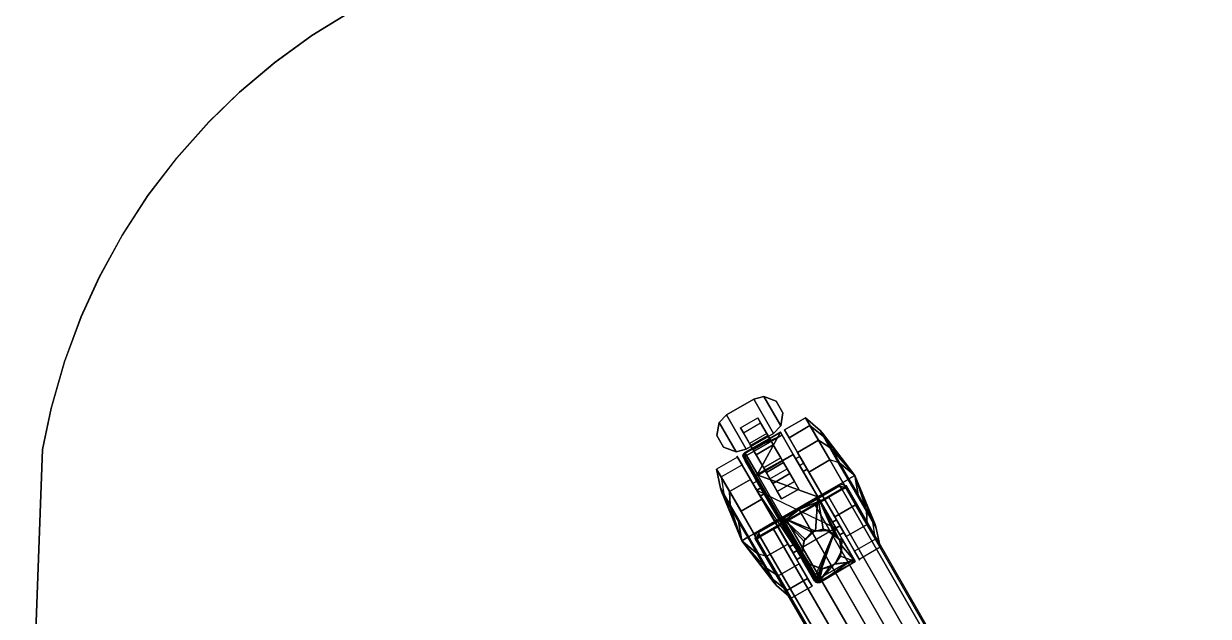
# Model space of a CAD drawing. Header units: inches. Extents: x 2605 to 2965, y 1528 to 1642.
# Drawn here: x 2665.9 to 2684.68, y 1595.8 to 1605.19 of the extents above; entities that cross this region are included whole.
import ezdxf

# ---------------------------------------------------------------- set-up
doc = ezdxf.new("R2010")
doc.units = ezdxf.units.IN
doc.layers.add('table leg', color=7, linetype='Continuous')
doc.layers.add('table top', color=7, linetype='Continuous')

msp = doc.modelspace()

# ---------------------------------------------------------------- linework, layer by layer
at = {"layer": 'table leg'}
for points in [[(2677.351, 1598.447, -7.192), (2677.038, 1598.988, -7.192), (2677.471, 1599.238, -7.192), (2677.784, 1598.697, -7.192)], [(2677.351, 1598.447, -7.032), (2677.784, 1598.697, -7.032), (2677.471, 1599.238, -7.032), (2677.038, 1598.988, -7.032)], [(2677.471, 1599.238, -7.032), (2677.471, 1599.238, -7.192), (2677.038, 1598.988, -7.192), (2677.038, 1598.988, -7.032)], [(2677.471, 1599.238, -7.192), (2677.631, 1599.28, -7.192), (2677.9, 1598.814, -7.192), (2677.784, 1598.697, -7.192)], [(2677.471, 1599.238, -7.032), (2677.784, 1598.697, -7.032), (2677.9, 1598.814, -7.032), (2677.631, 1599.28, -7.032)], [(2677.631, 1599.28, -7.192), (2677.471, 1599.238, -7.192), (2677.471, 1599.238, -7.032), (2677.631, 1599.28, -7.032)], [(2677.9, 1598.814, -7.192), (2677.631, 1599.28, -7.192), (2677.829, 1599.206, -7.192), (2677.935, 1599.023, -7.192)], [(2677.9, 1598.814, -7.032), (2677.935, 1599.023, -7.032), (2677.829, 1599.206, -7.032), (2677.631, 1599.28, -7.032)], [(2677.829, 1599.206, -7.032), (2677.829, 1599.206, -7.192), (2677.631, 1599.28, -7.192), (2677.631, 1599.28, -7.032)], [(2677.935, 1599.023, -7.192), (2677.829, 1599.206, -7.192), (2677.829, 1599.206, -7.032), (2677.935, 1599.023, -7.032)], [(2676.922, 1598.871, -7.192), (2677.038, 1598.988, -7.192), (2677.351, 1598.447, -7.192), (2677.191, 1598.405, -7.192)], [(2676.922, 1598.871, -7.032), (2677.191, 1598.405, -7.032), (2677.351, 1598.447, -7.032), (2677.038, 1598.988, -7.032)], [(2677.038, 1598.988, -7.032), (2677.038, 1598.988, -7.192), (2676.922, 1598.871, -7.192), (2676.922, 1598.871, -7.032)], [(2677.9, 1598.814, -7.032), (2677.9, 1598.814, -7.192), (2677.935, 1599.023, -7.192), (2677.935, 1599.023, -7.032)], [(2678.291, 1598.943, -6.664), (2678.363, 1598.819, -7.472), (2678.031, 1598.628, -7.472), (2677.96, 1598.752, -6.664)], [(2678.496, 1598.587, -5.953), (2678.291, 1598.943, -6.664), (2677.96, 1598.752, -6.664), (2678.165, 1598.396, -5.953)], [(2678.496, 1598.587, -5.953), (2678.677, 1598.472, -6.18), (2678.522, 1598.74, -6.715), (2678.291, 1598.943, -6.664)], [(2678.291, 1598.943, -6.664), (2678.522, 1598.74, -6.715), (2678.576, 1598.646, -7.324), (2678.363, 1598.819, -7.472)], [(2676.993, 1598.479, -7.192), (2676.887, 1598.662, -7.192), (2676.922, 1598.871, -7.192), (2677.191, 1598.405, -7.192)], [(2676.993, 1598.479, -7.032), (2677.191, 1598.405, -7.032), (2676.922, 1598.871, -7.032), (2676.887, 1598.662, -7.032)], [(2676.922, 1598.871, -7.192), (2676.887, 1598.662, -7.192), (2676.887, 1598.662, -7.032), (2676.922, 1598.871, -7.032)], [(2677.58, 1598.864, -7.596), (2677.738, 1598.592, -7.865), (2677.465, 1598.434, -7.865), (2677.308, 1598.707, -7.596)], [(2677.784, 1598.697, -7.192), (2677.9, 1598.814, -7.192), (2677.9, 1598.814, -7.032), (2677.784, 1598.697, -7.032)], [(2678.363, 1598.819, -7.472), (2678.677, 1598.275, -8), (2678.346, 1598.084, -8), (2678.031, 1598.628, -7.472)], [(2678.363, 1598.819, -7.472), (2678.576, 1598.646, -7.324), (2678.812, 1598.236, -7.722), (2678.677, 1598.275, -8)], [(2676.887, 1598.662, -7.032), (2676.887, 1598.662, -7.192), (2676.993, 1598.479, -7.192), (2676.993, 1598.479, -7.032)], [(2677.337, 1598.381, -6.676), (2677.337, 1598.381, -6.676), (2677.895, 1598.715, -6.67), (2677.329, 1598.395, -6.706)], [(2677.92, 1598.67, -7.272), (2677.92, 1598.67, -7.272), (2677.329, 1598.395, -6.706), (2677.895, 1598.715, -6.67)], [(2677.329, 1598.395, -6.706), (2677.329, 1598.395, -6.706), (2677.92, 1598.67, -7.272), (2677.358, 1598.345, -7.272)], [(2677.529, 1598.048, -5.967), (2677.529, 1598.048, -5.967), (2677.895, 1598.715, -6.67), (2677.337, 1598.381, -6.676)], [(2677.351, 1598.447, -7.032), (2677.351, 1598.447, -7.192), (2677.784, 1598.697, -7.192), (2677.784, 1598.697, -7.032)], [(2677.696, 1598.664, -7.428), (2677.679, 1598.694, -7.192), (2677.406, 1598.537, -7.192), (2677.423, 1598.507, -7.428)], [(2677.782, 1598.516, -7.594), (2677.696, 1598.664, -7.428), (2677.423, 1598.507, -7.428), (2677.509, 1598.358, -7.594)], [(2677.738, 1598.592, -7.865), (2677.944, 1598.234, -7.89), (2677.672, 1598.077, -7.89), (2677.465, 1598.434, -7.865)], [(2677.895, 1598.715, -6.67), (2677.895, 1598.715, -6.67), (2677.529, 1598.048, -5.967), (2678.099, 1598.361, -5.955)], [(2678.882, 1597.919, -5.672), (2678.496, 1598.587, -5.953), (2678.165, 1598.396, -5.953), (2678.551, 1597.728, -5.672)], [(2678.882, 1597.919, -5.672), (2678.967, 1597.968, -5.968), (2678.677, 1598.472, -6.18), (2678.496, 1598.587, -5.953)], [(2678.612, 1598.613, -7.297), (2678.576, 1598.646, -7.324), (2678.522, 1598.74, -6.715), (2678.561, 1598.701, -6.725)], [(2678.561, 1598.701, -6.725), (2678.522, 1598.74, -6.715), (2678.677, 1598.472, -6.18), (2678.707, 1598.449, -6.221)], [(2679.075, 1598.031, -6.872), (2679.075, 1598.031, -6.872), (2678.561, 1598.701, -6.725), (2678.707, 1598.449, -6.221)], [(2679.075, 1598.031, -6.872), (2679.075, 1598.031, -6.872), (2678.612, 1598.613, -7.297), (2678.561, 1598.701, -6.725)], [(2678.834, 1598.227, -7.671), (2678.812, 1598.236, -7.722), (2678.576, 1598.646, -7.324), (2678.612, 1598.613, -7.297)], [(2678.834, 1598.227, -7.671), (2678.834, 1598.227, -7.671), (2678.612, 1598.613, -7.297), (2679.075, 1598.031, -6.872)], [(2676.993, 1598.479, -7.192), (2677.191, 1598.405, -7.192), (2677.191, 1598.405, -7.032), (2676.993, 1598.479, -7.032)], [(2677.191, 1598.405, -7.032), (2677.191, 1598.405, -7.192), (2677.351, 1598.447, -7.192), (2677.351, 1598.447, -7.032)], [(2677.494, 1598.004, -5.991), (2677.507, 1598.029, -5.972), (2677.308, 1598.374, -6.707), (2677.299, 1598.342, -6.71)], [(2677.334, 1598.319, -7.272), (2677.334, 1598.319, -7.272), (2677.299, 1598.342, -6.71), (2677.308, 1598.374, -6.707)], [(2677.308, 1598.374, -6.707), (2677.308, 1598.374, -6.707), (2677.329, 1598.395, -6.706), (2677.338, 1598.323, -7.272)], [(2677.329, 1598.395, -6.706), (2677.329, 1598.395, -6.706), (2677.308, 1598.374, -6.707), (2677.337, 1598.381, -6.676)], [(2677.337, 1598.381, -6.676), (2677.308, 1598.374, -6.707), (2677.507, 1598.029, -5.972), (2677.529, 1598.048, -5.967)], [(2677.308, 1598.374, -6.707), (2677.308, 1598.374, -6.707), (2677.338, 1598.323, -7.272), (2677.334, 1598.319, -7.272)], [(2677.358, 1598.345, -7.272), (2677.358, 1598.345, -7.272), (2677.338, 1598.323, -7.272), (2677.329, 1598.395, -6.706)], [(2677.9, 1598.31, -7.619), (2677.782, 1598.516, -7.594), (2677.509, 1598.358, -7.594), (2677.628, 1598.153, -7.619)], [(2678.707, 1598.449, -6.221), (2678.677, 1598.472, -6.18), (2678.967, 1597.968, -5.968), (2678.98, 1597.976, -6.022)], [(2678.707, 1598.449, -6.221), (2678.707, 1598.449, -6.221), (2678.98, 1597.976, -6.022), (2679.075, 1598.031, -6.872)], [(2676.884, 1598.13, -6.664), (2677.089, 1597.775, -5.953), (2677.421, 1597.966, -5.953), (2677.215, 1598.322, -6.664)], [(2677.27, 1597.462, -8), (2676.955, 1598.007, -7.472), (2677.287, 1598.198, -7.472), (2677.601, 1597.654, -8)], [(2677.299, 1598.342, -6.71), (2677.299, 1598.342, -6.71), (2677.334, 1598.319, -7.272), (2677.331, 1598.29, -7.272)], [(2677.307, 1598.313, -6.714), (2677.497, 1597.984, -6.012), (2677.494, 1598.004, -5.991), (2677.299, 1598.342, -6.71)], [(2677.307, 1598.313, -6.714), (2677.307, 1598.313, -6.714), (2677.299, 1598.342, -6.71), (2677.33, 1598.279, -7.272)], [(2677.299, 1598.342, -6.71), (2677.299, 1598.342, -6.71), (2677.331, 1598.29, -7.272), (2677.33, 1598.279, -7.272)], [(2677.33, 1598.279, -7.272), (2677.33, 1598.279, -7.272), (2677.338, 1598.26, -7.272), (2677.307, 1598.313, -6.714)], [(2677.538, 1598.034, -5.961), (2677.538, 1598.034, -5.961), (2678.099, 1598.361, -5.955), (2677.529, 1598.048, -5.967)], [(2678.099, 1598.361, -5.955), (2678.099, 1598.361, -5.955), (2677.538, 1598.034, -5.961), (2678.486, 1597.691, -5.672)], [(2678.002, 1598.134, -7.495), (2677.9, 1598.31, -7.619), (2677.628, 1598.153, -7.619), (2677.729, 1597.977, -7.495)], [(2677.944, 1598.234, -7.89), (2678.117, 1597.935, -7.662), (2677.844, 1597.778, -7.662), (2677.672, 1598.077, -7.89)], [(2678.139, 1598.293, -6.79), (2678.254, 1598.093, -6.349), (2678.319, 1598.131, -6.349), (2678.204, 1598.33, -6.79)], [(2678.677, 1598.275, -8), (2679.087, 1597.564, -8), (2678.756, 1597.373, -8), (2678.346, 1598.084, -8)], [(2678.98, 1597.976, -7.722), (2678.967, 1597.968, -7.777), (2678.812, 1598.236, -7.722), (2678.834, 1598.227, -7.671)], [(2679.075, 1598.031, -6.872), (2679.075, 1598.031, -6.872), (2678.98, 1597.976, -7.722), (2678.834, 1598.227, -7.671)], [(2676.955, 1598.007, -7.472), (2676.999, 1597.736, -7.324), (2676.945, 1597.829, -6.715), (2676.884, 1598.13, -6.664)], [(2676.884, 1598.13, -6.664), (2676.945, 1597.829, -6.715), (2677.1, 1597.561, -6.18), (2677.089, 1597.775, -5.953)], [(2677.878, 1597.339, -5.704), (2677.898, 1597.351, -5.68), (2677.507, 1598.029, -5.972), (2677.494, 1598.004, -5.991)], [(2677.497, 1597.984, -6.012), (2677.871, 1597.336, -5.732), (2677.878, 1597.339, -5.704), (2677.494, 1598.004, -5.991)], [(2677.529, 1598.048, -5.967), (2677.529, 1598.048, -5.967), (2677.507, 1598.029, -5.972), (2677.538, 1598.034, -5.961)], [(2677.538, 1598.034, -5.961), (2677.507, 1598.029, -5.972), (2677.898, 1597.351, -5.68), (2677.923, 1597.366, -5.672)], [(2677.923, 1597.366, -5.672), (2677.923, 1597.366, -5.672), (2678.486, 1597.691, -5.672), (2677.538, 1598.034, -5.961)], [(2678.254, 1598.093, -6.349), (2678.486, 1597.691, -6.172), (2678.551, 1597.728, -6.172), (2678.319, 1598.131, -6.349)], [(2679.075, 1598.031, -6.872), (2679.075, 1598.031, -6.872), (2679.125, 1597.724, -7.671), (2678.98, 1597.976, -7.722)], [(2679.075, 1598.031, -6.872), (2679.075, 1598.031, -6.872), (2678.98, 1597.976, -6.022), (2679.253, 1597.503, -6.221)], [(2679.075, 1598.031, -6.872), (2679.075, 1598.031, -6.872), (2679.348, 1597.338, -7.297), (2679.125, 1597.724, -7.671)], [(2679.075, 1598.031, -6.872), (2679.075, 1598.031, -6.872), (2679.398, 1597.251, -6.725), (2679.348, 1597.338, -7.297)], [(2679.253, 1597.503, -6.221), (2679.253, 1597.503, -6.221), (2679.398, 1597.251, -6.725), (2679.075, 1598.031, -6.872)], [(2677.104, 1597.524, -6.221), (2677.1, 1597.561, -6.18), (2676.945, 1597.829, -6.715), (2676.959, 1597.775, -6.725)], [(2676.959, 1597.775, -6.725), (2676.945, 1597.829, -6.715), (2676.999, 1597.736, -7.324), (2677.009, 1597.688, -7.297)], [(2677.089, 1597.775, -5.953), (2677.475, 1597.107, -5.672), (2677.806, 1597.298, -5.672), (2677.421, 1597.966, -5.953)], [(2677.459, 1597.9, -6.79), (2677.574, 1597.701, -6.349), (2677.639, 1597.738, -6.349), (2677.524, 1597.938, -6.79)], [(2678.94, 1597.866, -5.509), (2678.839, 1597.894, -5.512), (2677.518, 1597.132, -5.512), (2677.491, 1597.03, -5.509)], [(2678.831, 1597.864, -4.883), (2678.839, 1597.894, -5.512), (2677.518, 1597.132, -5.512), (2677.548, 1597.124, -4.883)], [(2677.548, 1597.124, -4.883), (2678.191, 1597.492, -4.825), (2678.831, 1597.864, -4.883)], [(2678.117, 1597.935, -7.662), (2678.186, 1597.815, -7.272), (2677.914, 1597.657, -7.272), (2677.844, 1597.778, -7.662)], [(2678.831, 1597.864, -4.883), (2678.191, 1597.492, -4.825), (2678.662, 1597.685, -4.778), (2678.875, 1597.808, -4.812)], [(2679.268, 1597.251, -5.953), (2678.882, 1597.919, -5.672), (2678.551, 1597.728, -5.672), (2678.937, 1597.06, -5.953)], [(2681.821, 1592.688, -4.357), (2678.875, 1597.808, -4.812), (2678.662, 1597.685, -4.778), (2681.611, 1592.566, -4.318)], [(2678.831, 1597.864, -4.883), (2678.932, 1597.836, -4.883), (2678.94, 1597.866, -5.509), (2678.839, 1597.894, -5.512)], [(2678.831, 1597.864, -4.883), (2678.831, 1597.864, -4.883), (2678.875, 1597.808, -4.812), (2678.932, 1597.836, -4.883)], [(2678.932, 1597.836, -4.883), (2678.875, 1597.808, -4.812), (2681.821, 1592.688, -4.357), (2681.871, 1592.712, -4.427)], [(2679.268, 1597.251, -5.953), (2679.258, 1597.465, -6.18), (2678.967, 1597.968, -5.968), (2678.882, 1597.919, -5.672)], [(2678.98, 1597.976, -6.022), (2678.967, 1597.968, -5.968), (2679.258, 1597.465, -6.18), (2679.253, 1597.503, -6.221)], [(2679.125, 1597.724, -7.671), (2679.122, 1597.701, -7.722), (2678.967, 1597.968, -7.777), (2678.98, 1597.976, -7.722)], [(2677.282, 1596.996, -6.872), (2677.282, 1596.996, -6.872), (2676.959, 1597.775, -6.725), (2677.009, 1597.688, -7.297)], [(2677.104, 1597.524, -6.221), (2677.104, 1597.524, -6.221), (2676.959, 1597.775, -6.725), (2677.282, 1596.996, -6.872)], [(2677.009, 1597.688, -7.297), (2676.999, 1597.736, -7.324), (2677.236, 1597.326, -7.722), (2677.232, 1597.302, -7.671)], [(2677.282, 1596.996, -6.872), (2677.282, 1596.996, -6.872), (2677.009, 1597.688, -7.297), (2677.232, 1597.302, -7.671)], [(2677.089, 1597.775, -5.953), (2677.1, 1597.561, -6.18), (2677.39, 1597.058, -5.968), (2677.475, 1597.107, -5.672)], [(2677.68, 1596.752, -8), (2677.27, 1597.462, -8), (2677.601, 1597.654, -8), (2678.012, 1596.943, -8)], [(2677.519, 1597.796, -7.272), (2677.519, 1597.796, -7.272), (2678.773, 1597.193, -7.272), (2678.158, 1596.838, -7.272)], [(2677.574, 1597.701, -6.349), (2677.806, 1597.298, -6.172), (2677.871, 1597.336, -6.172), (2677.639, 1597.738, -6.349)], [(2678.486, 1597.691, -5.672), (2678.486, 1597.691, -5.672), (2677.923, 1597.366, -5.672), (2678.45, 1597.145, -5.762)], [(2678.662, 1597.685, -4.778), (2678.191, 1597.492, -4.825), (2678.224, 1597.432, -4.732), (2678.447, 1597.561, -4.754)], [(2681.611, 1592.566, -4.318), (2678.662, 1597.685, -4.778), (2678.447, 1597.561, -4.754), (2681.394, 1592.441, -4.281)], [(2678.45, 1597.145, -5.762), (2678.45, 1597.145, -5.762), (2678.57, 1597.176, -5.776), (2678.486, 1597.691, -5.672)], [(2678.486, 1597.691, -6.172), (2678.719, 1597.288, -6.349), (2678.784, 1597.326, -6.349), (2678.551, 1597.728, -6.172)], [(2678.486, 1597.691, -5.672), (2678.57, 1597.176, -5.776), (2678.655, 1597.144, -5.813), (2678.747, 1597.109, -5.854)], [(2678.486, 1597.691, -5.672), (2678.486, 1597.691, -5.672), (2678.821, 1597.018, -5.938), (2678.873, 1597.021, -5.955)], [(2678.821, 1597.018, -5.938), (2678.821, 1597.018, -5.938), (2678.486, 1597.691, -5.672), (2678.758, 1597.1, -5.862)], [(2678.486, 1597.691, -5.672), (2678.486, 1597.691, -5.672), (2678.747, 1597.109, -5.854), (2678.758, 1597.1, -5.862)], [(2679.348, 1597.338, -7.297), (2679.359, 1597.29, -7.324), (2679.122, 1597.701, -7.722), (2679.125, 1597.724, -7.671)], [(2677.377, 1597.051, -6.022), (2677.39, 1597.058, -5.968), (2677.1, 1597.561, -6.18), (2677.104, 1597.524, -6.221)], [(2677.282, 1596.996, -6.872), (2677.282, 1596.996, -6.872), (2677.377, 1597.051, -6.022), (2677.104, 1597.524, -6.221)], [(2678.191, 1597.492, -4.825), (2677.548, 1597.124, -4.883), (2677.574, 1597.057, -4.812), (2677.787, 1597.18, -4.778)], [(2678.001, 1597.304, -4.754), (2678.224, 1597.432, -4.732), (2678.191, 1597.492, -4.825), (2677.787, 1597.18, -4.778)], [(2678.224, 1597.432, -4.732), (2678.001, 1597.304, -4.754), (2680.962, 1592.192, -4.281), (2681.179, 1592.317, -4.26)], [(2681.177, 1592.316, -4.26), (2681.394, 1592.441, -4.281), (2678.447, 1597.561, -4.754), (2678.224, 1597.432, -4.732)], [(2679.087, 1597.564, -8), (2679.402, 1597.019, -7.472), (2679.071, 1596.828, -7.472), (2678.756, 1597.373, -8)], [(2679.253, 1597.503, -6.221), (2679.258, 1597.465, -6.18), (2679.412, 1597.197, -6.715), (2679.398, 1597.251, -6.725)], [(2679.473, 1596.896, -6.664), (2679.412, 1597.197, -6.715), (2679.258, 1597.465, -6.18), (2679.268, 1597.251, -5.953)], [(2677.232, 1597.302, -7.671), (2677.236, 1597.326, -7.722), (2677.39, 1597.058, -7.777), (2677.377, 1597.051, -7.722)], [(2677.282, 1596.996, -6.872), (2677.282, 1596.996, -6.872), (2677.232, 1597.302, -7.671), (2677.377, 1597.051, -7.722)], [(2677.475, 1597.107, -5.672), (2677.861, 1596.439, -5.953), (2678.192, 1596.63, -5.953), (2677.806, 1597.298, -5.672)], [(2680.962, 1592.192, -4.281), (2678.001, 1597.304, -4.754), (2677.787, 1597.18, -4.778), (2680.745, 1592.067, -4.318)], [(2677.806, 1597.298, -6.172), (2678.039, 1596.896, -6.349), (2678.104, 1596.933, -6.349), (2677.871, 1597.336, -6.172)], [(2677.871, 1597.336, -5.732), (2678.245, 1596.688, -6.012), (2678.261, 1596.675, -5.991), (2677.878, 1597.339, -5.704)], [(2678.261, 1596.675, -5.991), (2678.29, 1596.673, -5.972), (2677.898, 1597.351, -5.68), (2677.878, 1597.339, -5.704)], [(2678.283, 1596.707, -5.939), (2678.283, 1596.707, -5.939), (2677.923, 1597.366, -5.672), (2677.898, 1597.351, -5.68)], [(2678.29, 1596.673, -5.972), (2678.29, 1596.673, -5.972), (2678.283, 1596.707, -5.939), (2677.898, 1597.351, -5.68)], [(2677.923, 1597.366, -5.672), (2677.923, 1597.366, -5.672), (2678.283, 1596.707, -5.939), (2678.247, 1596.805, -5.862)], [(2678.391, 1597.13, -5.755), (2678.391, 1597.13, -5.755), (2678.45, 1597.145, -5.762), (2677.923, 1597.366, -5.672)], [(2678.247, 1596.805, -5.862), (2678.247, 1596.805, -5.862), (2678.247, 1596.809, -5.86), (2677.923, 1597.366, -5.672)], [(2678.267, 1596.987, -5.781), (2678.267, 1596.987, -5.781), (2677.923, 1597.366, -5.672), (2678.247, 1596.809, -5.86)], [(2677.923, 1597.366, -5.672), (2677.923, 1597.366, -5.672), (2678.267, 1596.987, -5.781), (2678.29, 1597.014, -5.776)], [(2678.29, 1597.014, -5.776), (2678.29, 1597.014, -5.776), (2678.391, 1597.13, -5.755), (2677.923, 1597.366, -5.672)], [(2678.719, 1597.288, -6.349), (2678.834, 1597.089, -6.79), (2678.899, 1597.126, -6.79), (2678.784, 1597.326, -6.349)], [(2679.473, 1596.896, -6.664), (2679.268, 1597.251, -5.953), (2678.937, 1597.06, -5.953), (2679.142, 1596.705, -6.664)], [(2679.398, 1597.251, -6.725), (2679.412, 1597.197, -6.715), (2679.359, 1597.29, -7.324), (2679.348, 1597.338, -7.297)], [(2679.402, 1597.019, -7.472), (2679.359, 1597.29, -7.324), (2679.412, 1597.197, -6.715), (2679.473, 1596.896, -6.664)], [(2677.282, 1596.996, -6.872), (2677.282, 1596.996, -6.872), (2677.377, 1597.051, -7.722), (2677.523, 1596.799, -7.671)], [(2677.651, 1596.577, -6.221), (2677.651, 1596.577, -6.221), (2677.377, 1597.051, -6.022), (2677.282, 1596.996, -6.872)], [(2677.651, 1596.577, -6.221), (2677.681, 1596.555, -6.18), (2677.39, 1597.058, -5.968), (2677.377, 1597.051, -6.022)], [(2677.377, 1597.051, -7.722), (2677.39, 1597.058, -7.777), (2677.545, 1596.79, -7.722), (2677.523, 1596.799, -7.671)], [(2677.475, 1597.107, -5.672), (2677.39, 1597.058, -5.968), (2677.681, 1596.555, -6.18), (2677.861, 1596.439, -5.953)], [(2677.521, 1597.021, -4.883), (2677.548, 1597.124, -4.883), (2677.518, 1597.132, -5.512), (2677.491, 1597.03, -5.509)], [(2677.548, 1597.124, -4.883), (2677.548, 1597.124, -4.883), (2677.521, 1597.021, -4.883), (2677.574, 1597.057, -4.812)], [(2680.488, 1591.914, -4.427), (2680.535, 1591.945, -4.357), (2677.574, 1597.057, -4.812), (2677.521, 1597.021, -4.883)], [(2680.745, 1592.067, -4.318), (2677.787, 1597.18, -4.778), (2677.574, 1597.057, -4.812), (2680.535, 1591.945, -4.357)], [(2678.447, 1597.157, -5.472), (2678.447, 1597.157, -5.472), (2678.29, 1597.014, -5.776), (2678.283, 1597.02, -5.472)], [(2678.29, 1597.014, -5.776), (2678.29, 1597.014, -5.776), (2678.447, 1597.157, -5.472), (2678.391, 1597.13, -5.755)], [(2678.45, 1597.145, -5.762), (2678.45, 1597.145, -5.762), (2678.391, 1597.13, -5.755), (2678.447, 1597.157, -5.472)], [(2678.46, 1596.379, -7.272), (2678.46, 1596.379, -7.272), (2678.428, 1596.391, -7.272), (2678.773, 1597.193, -7.272)], [(2678.45, 1597.145, -5.762), (2678.45, 1597.145, -5.762), (2678.447, 1597.157, -5.472), (2678.661, 1597.157, -5.472)], [(2678.661, 1597.157, -5.472), (2678.661, 1597.157, -5.472), (2678.57, 1597.176, -5.776), (2678.45, 1597.145, -5.762)], [(2678.46, 1596.379, -7.272), (2678.773, 1597.193, -7.272), (2678.489, 1596.386, -7.272), (2678.46, 1596.379, -7.272)], [(2678.57, 1597.176, -5.776), (2678.57, 1597.176, -5.776), (2678.661, 1597.157, -5.472), (2678.655, 1597.144, -5.813)], [(2678.824, 1597.02, -5.472), (2678.824, 1597.02, -5.472), (2678.655, 1597.144, -5.813), (2678.661, 1597.157, -5.472)], [(2678.655, 1597.144, -5.813), (2678.655, 1597.144, -5.813), (2678.824, 1597.02, -5.472), (2678.747, 1597.109, -5.854)], [(2678.758, 1597.1, -5.862), (2678.758, 1597.1, -5.862), (2678.747, 1597.109, -5.854), (2678.824, 1597.02, -5.472)], [(2678.824, 1597.02, -5.472), (2678.835, 1596.999, -5.955), (2678.821, 1597.018, -5.938), (2678.758, 1597.1, -5.862)], [(2678.834, 1597.089, -6.79), (2678.773, 1597.193, -7.272), (2678.838, 1597.231, -7.272), (2678.899, 1597.126, -6.79)], [(2677.282, 1596.996, -6.872), (2677.282, 1596.996, -6.872), (2677.796, 1596.326, -6.725), (2677.651, 1596.577, -6.221)], [(2677.282, 1596.996, -6.872), (2677.282, 1596.996, -6.872), (2677.745, 1596.413, -7.297), (2677.796, 1596.326, -6.725)], [(2677.523, 1596.799, -7.671), (2677.523, 1596.799, -7.671), (2677.745, 1596.413, -7.297), (2677.282, 1596.996, -6.872)], [(2677.995, 1596.207, -7.472), (2677.68, 1596.752, -8), (2678.012, 1596.943, -8), (2678.326, 1596.398, -7.472)], [(2678.039, 1596.896, -6.349), (2678.154, 1596.696, -6.79), (2678.219, 1596.734, -6.79), (2678.104, 1596.933, -6.349)], [(2678.283, 1597.02, -5.472), (2678.283, 1597.02, -5.472), (2678.267, 1596.987, -5.781), (2678.246, 1596.809, -5.472)], [(2678.247, 1596.809, -5.86), (2678.247, 1596.809, -5.86), (2678.246, 1596.809, -5.472), (2678.267, 1596.987, -5.781)], [(2678.267, 1596.987, -5.781), (2678.267, 1596.987, -5.781), (2678.283, 1597.02, -5.472), (2678.29, 1597.014, -5.776)], [(2678.835, 1596.999, -5.955), (2678.835, 1596.999, -5.955), (2678.873, 1597.021, -5.955), (2678.821, 1597.018, -5.938)], [(2678.861, 1596.809, -5.472), (2678.836, 1596.998, -5.956), (2678.835, 1596.999, -5.955), (2678.824, 1597.02, -5.472)], [(2678.835, 1596.999, -5.955), (2678.835, 1596.999, -5.955), (2678.836, 1596.998, -5.956), (2678.873, 1597.021, -5.955)], [(2678.861, 1596.922, -6.028), (2678.861, 1596.922, -6.028), (2678.873, 1597.021, -5.955), (2678.836, 1596.998, -5.956)], [(2678.861, 1596.922, -6.028), (2678.861, 1596.922, -6.028), (2678.836, 1596.998, -5.956), (2678.861, 1596.809, -5.472)], [(2679.078, 1596.666, -6.67), (2678.861, 1596.922, -6.028), (2678.85, 1596.811, -6.14), (2678.845, 1596.75, -6.2)], [(2678.861, 1596.922, -6.028), (2678.861, 1596.922, -6.028), (2678.861, 1596.809, -5.472), (2678.85, 1596.811, -6.14)], [(2678.873, 1597.021, -5.955), (2678.873, 1597.021, -5.955), (2678.861, 1596.922, -6.028), (2679.078, 1596.666, -6.67)], [(2677.523, 1596.799, -7.671), (2677.545, 1596.79, -7.722), (2677.782, 1596.38, -7.324), (2677.745, 1596.413, -7.297)], [(2677.995, 1596.207, -7.472), (2677.782, 1596.38, -7.324), (2677.545, 1596.79, -7.722), (2677.68, 1596.752, -8)], [(2678.154, 1596.696, -6.79), (2678.094, 1596.801, -7.272), (2678.158, 1596.838, -7.272), (2678.219, 1596.734, -6.79)], [(2678.245, 1596.688, -6.012), (2678.436, 1596.358, -6.714), (2678.456, 1596.337, -6.71), (2678.261, 1596.675, -5.991)], [(2678.246, 1596.809, -5.472), (2678.246, 1596.809, -5.472), (2678.247, 1596.809, -5.86), (2678.247, 1596.805, -5.862)], [(2678.246, 1596.809, -5.472), (2678.246, 1596.809, -5.472), (2678.247, 1596.805, -5.862), (2678.353, 1596.624, -5.472)], [(2678.283, 1596.707, -5.939), (2678.283, 1596.707, -5.939), (2678.353, 1596.624, -5.472), (2678.247, 1596.805, -5.862)], [(2678.456, 1596.337, -6.71), (2678.489, 1596.328, -6.707), (2678.29, 1596.673, -5.972), (2678.261, 1596.675, -5.991)], [(2678.353, 1596.624, -5.472), (2678.353, 1596.624, -5.472), (2678.283, 1596.707, -5.939), (2678.306, 1596.68, -5.97)], [(2678.283, 1596.707, -5.939), (2678.283, 1596.707, -5.939), (2678.29, 1596.673, -5.972), (2678.306, 1596.68, -5.97)], [(2678.35, 1596.627, -6.028), (2678.35, 1596.627, -6.028), (2678.306, 1596.68, -5.97), (2678.29, 1596.673, -5.972)], [(2678.35, 1596.627, -6.028), (2678.35, 1596.627, -6.028), (2678.353, 1596.624, -5.472), (2678.306, 1596.68, -5.97)], [(2678.489, 1596.386, -7.272), (2678.489, 1596.386, -7.272), (2679.052, 1596.711, -7.272), (2678.517, 1596.336, -6.706)], [(2679.078, 1596.666, -6.67), (2679.078, 1596.666, -6.67), (2678.517, 1596.336, -6.706), (2679.052, 1596.711, -7.272)], [(2678.759, 1596.628, -6.304), (2678.759, 1596.628, -6.304), (2678.845, 1596.75, -6.2), (2678.754, 1596.625, -6.304)], [(2678.755, 1596.624, -5.472), (2678.755, 1596.624, -5.472), (2678.754, 1596.625, -6.304), (2678.845, 1596.75, -6.2)], [(2678.755, 1596.624, -5.472), (2678.755, 1596.624, -5.472), (2678.85, 1596.811, -6.14), (2678.861, 1596.809, -5.472)], [(2678.85, 1596.811, -6.14), (2678.85, 1596.811, -6.14), (2678.755, 1596.624, -5.472), (2678.845, 1596.75, -6.2)], [(2678.759, 1596.628, -6.304), (2678.759, 1596.628, -6.304), (2679.078, 1596.666, -6.67), (2678.845, 1596.75, -6.2)], [(2677.796, 1596.326, -6.725), (2677.835, 1596.287, -6.715), (2677.681, 1596.555, -6.18), (2677.651, 1596.577, -6.221)], [(2677.861, 1596.439, -5.953), (2677.681, 1596.555, -6.18), (2677.835, 1596.287, -6.715), (2678.066, 1596.084, -6.664)], [(2677.861, 1596.439, -5.953), (2678.066, 1596.084, -6.664), (2678.397, 1596.275, -6.664), (2678.192, 1596.63, -5.953)], [(2678.51, 1596.35, -6.675), (2678.51, 1596.35, -6.675), (2678.29, 1596.673, -5.972), (2678.489, 1596.328, -6.707)], [(2678.29, 1596.673, -5.972), (2678.29, 1596.673, -5.972), (2678.51, 1596.35, -6.675), (2678.35, 1596.627, -6.028)], [(2678.353, 1596.624, -5.472), (2678.353, 1596.624, -5.472), (2678.35, 1596.627, -6.028), (2678.353, 1596.626, -6.032)], [(2678.353, 1596.626, -6.032), (2678.353, 1596.626, -6.032), (2678.35, 1596.627, -6.028), (2678.51, 1596.35, -6.675)], [(2678.549, 1596.551, -6.238), (2678.554, 1596.551, -5.472), (2678.353, 1596.624, -5.472), (2678.353, 1596.626, -6.032)], [(2678.51, 1596.35, -6.675), (2678.51, 1596.35, -6.675), (2678.549, 1596.551, -6.238), (2678.353, 1596.626, -6.032)], [(2678.517, 1596.336, -6.706), (2678.517, 1596.336, -6.706), (2679.078, 1596.666, -6.67), (2678.51, 1596.35, -6.675)], [(2678.754, 1596.625, -6.304), (2678.754, 1596.625, -6.304), (2678.51, 1596.35, -6.675), (2679.078, 1596.666, -6.67)], [(2678.51, 1596.35, -6.675), (2678.51, 1596.35, -6.675), (2678.754, 1596.625, -6.304), (2678.674, 1596.575, -6.31)], [(2678.674, 1596.575, -6.31), (2678.674, 1596.575, -6.31), (2678.554, 1596.552, -6.24), (2678.51, 1596.35, -6.675)], [(2678.549, 1596.551, -6.238), (2678.549, 1596.551, -6.238), (2678.51, 1596.35, -6.675), (2678.554, 1596.552, -6.24)], [(2678.554, 1596.552, -6.24), (2678.554, 1596.552, -6.24), (2678.554, 1596.551, -5.472), (2678.549, 1596.551, -6.238)], [(2678.554, 1596.551, -5.472), (2678.554, 1596.551, -5.472), (2678.674, 1596.575, -6.31), (2678.755, 1596.624, -5.472)], [(2678.674, 1596.575, -6.31), (2678.674, 1596.575, -6.31), (2678.554, 1596.551, -5.472), (2678.554, 1596.552, -6.24)], [(2678.754, 1596.625, -6.304), (2678.754, 1596.625, -6.304), (2678.755, 1596.624, -5.472), (2678.674, 1596.575, -6.31)], [(2679.078, 1596.666, -6.67), (2679.078, 1596.666, -6.67), (2678.759, 1596.628, -6.304), (2678.754, 1596.625, -6.304)], [(2677.745, 1596.413, -7.297), (2677.782, 1596.38, -7.324), (2677.835, 1596.287, -6.715), (2677.796, 1596.326, -6.725)], [(2678.066, 1596.084, -6.664), (2677.835, 1596.287, -6.715), (2677.782, 1596.38, -7.324), (2677.995, 1596.207, -7.472)], [(2678.066, 1596.084, -6.664), (2677.995, 1596.207, -7.472), (2678.326, 1596.398, -7.472), (2678.397, 1596.275, -6.664)], [(2678.428, 1596.391, -7.272), (2678.456, 1596.337, -6.71), (2678.436, 1596.358, -6.714), (2678.405, 1596.411, -7.272)], [(2678.438, 1596.383, -7.272), (2678.438, 1596.383, -7.272), (2678.456, 1596.337, -6.71), (2678.428, 1596.391, -7.272)], [(2678.456, 1596.337, -6.71), (2678.456, 1596.337, -6.71), (2678.438, 1596.383, -7.272), (2678.46, 1596.379, -7.272)], [(2678.46, 1596.379, -7.272), (2678.46, 1596.379, -7.272), (2678.489, 1596.328, -6.707), (2678.456, 1596.337, -6.71)], [(2678.489, 1596.328, -6.707), (2678.489, 1596.328, -6.707), (2678.46, 1596.379, -7.272), (2678.466, 1596.379, -7.272)], [(2678.466, 1596.379, -7.272), (2678.466, 1596.379, -7.272), (2678.489, 1596.386, -7.272), (2678.489, 1596.328, -6.707)], [(2678.517, 1596.336, -6.706), (2678.517, 1596.336, -6.706), (2678.489, 1596.328, -6.707), (2678.489, 1596.386, -7.272)], [(2678.489, 1596.328, -6.707), (2678.489, 1596.328, -6.707), (2678.517, 1596.336, -6.706), (2678.51, 1596.35, -6.675)]]:
    msp.add_3dface(points, dxfattribs=at)
for points, invisible_edges in [([(2677.308, 1598.707, -7.596), (2677.308, 1598.707, -7.596), (2677.263, 1598.785, -7.192), (2677.535, 1598.942, -7.192)], 9), ([(2677.58, 1598.864, -7.596), (2677.58, 1598.864, -7.596), (2677.308, 1598.707, -7.596), (2677.535, 1598.942, -7.192)], 6), ([(2677.535, 1598.942, -7.192), (2677.535, 1598.942, -7.192), (2677.696, 1598.664, -7.428), (2677.58, 1598.864, -7.596)], 6), ([(2677.696, 1598.664, -7.428), (2677.696, 1598.664, -7.428), (2677.535, 1598.942, -7.192), (2677.679, 1598.694, -7.192)], 2), ([(2677.308, 1598.707, -7.596), (2677.308, 1598.707, -7.596), (2677.406, 1598.537, -7.192), (2677.263, 1598.785, -7.192)], 2), ([(2677.58, 1598.864, -7.596), (2677.58, 1598.864, -7.596), (2677.782, 1598.516, -7.594), (2677.738, 1598.592, -7.865)], 6), ([(2677.782, 1598.516, -7.594), (2677.782, 1598.516, -7.594), (2677.58, 1598.864, -7.596), (2677.696, 1598.664, -7.428)], 6), ([(2677.96, 1598.752, -6.664), (2677.96, 1598.752, -6.664), (2678.318, 1598.131, -6.349), (2678.165, 1598.396, -5.953)], 6), ([(2678.318, 1598.131, -6.349), (2678.318, 1598.131, -6.349), (2677.96, 1598.752, -6.664), (2678.203, 1598.33, -6.79)], 6), ([(2678.031, 1598.628, -7.472), (2678.031, 1598.628, -7.472), (2678.203, 1598.33, -6.79), (2677.96, 1598.752, -6.664)], 6), ([(2677.406, 1598.537, -7.192), (2677.406, 1598.537, -7.192), (2677.308, 1598.707, -7.596), (2677.423, 1598.507, -7.428)], 6), ([(2677.465, 1598.434, -7.865), (2677.465, 1598.434, -7.865), (2677.423, 1598.507, -7.428), (2677.308, 1598.707, -7.596)], 6), ([(2677.92, 1598.67, -7.272), (2677.92, 1598.67, -7.272), (2678.044, 1598.061, -7.272), (2677.358, 1598.345, -7.272)], 6), ([(2677.738, 1598.592, -7.865), (2677.738, 1598.592, -7.865), (2677.9, 1598.31, -7.619), (2677.944, 1598.234, -7.89)], 6), ([(2677.9, 1598.31, -7.619), (2677.9, 1598.31, -7.619), (2677.738, 1598.592, -7.865), (2677.782, 1598.516, -7.594)], 6), ([(2677.895, 1598.715, -6.67), (2677.895, 1598.715, -6.67), (2678.199, 1598.188, -7.272), (2677.92, 1598.67, -7.272)], 2), ([(2678.199, 1598.188, -7.272), (2678.199, 1598.188, -7.272), (2677.895, 1598.715, -6.67), (2678.139, 1598.293, -6.79)], 6), ([(2678.099, 1598.361, -5.955), (2678.099, 1598.361, -5.955), (2678.139, 1598.293, -6.79), (2677.895, 1598.715, -6.67)], 6), ([(2678.044, 1598.061, -7.272), (2678.044, 1598.061, -7.272), (2677.92, 1598.67, -7.272), (2678.199, 1598.188, -7.272)], 11), ([(2678.203, 1598.33, -6.79), (2678.203, 1598.33, -6.79), (2678.031, 1598.628, -7.472), (2678.264, 1598.226, -7.272)], 6), ([(2678.346, 1598.084, -8), (2678.346, 1598.084, -8), (2678.264, 1598.226, -7.272), (2678.031, 1598.628, -7.472)], 6), ([(2677.423, 1598.507, -7.428), (2677.423, 1598.507, -7.428), (2677.465, 1598.434, -7.865), (2677.509, 1598.358, -7.594)], 6), ([(2677.672, 1598.077, -7.89), (2677.672, 1598.077, -7.89), (2677.509, 1598.358, -7.594), (2677.465, 1598.434, -7.865)], 6), ([(2678.165, 1598.396, -5.953), (2678.165, 1598.396, -5.953), (2678.551, 1597.728, -6.172), (2678.551, 1597.728, -5.672)], 6), ([(2678.551, 1597.728, -6.172), (2678.551, 1597.728, -6.172), (2678.165, 1598.396, -5.953), (2678.318, 1598.131, -6.349)], 6), ([(2676.884, 1598.13, -6.664), (2676.884, 1598.13, -6.664), (2677.206, 1598.337, -6.872), (2676.955, 1598.007, -7.472)], 6), ([(2676.884, 1598.13, -6.664), (2676.884, 1598.13, -6.664), (2677.215, 1598.322, -6.664), (2677.206, 1598.337, -6.872)], 11), ([(2677.287, 1598.198, -7.472), (2677.287, 1598.198, -7.472), (2676.955, 1598.007, -7.472), (2677.206, 1598.337, -6.872)], 6), ([(2677.206, 1598.337, -6.872), (2677.206, 1598.337, -6.872), (2677.215, 1598.322, -6.664), (2677.459, 1597.9, -6.79)], 13), ([(2677.519, 1597.796, -7.272), (2677.519, 1597.796, -7.272), (2677.206, 1598.337, -6.872), (2677.459, 1597.9, -6.79)], 6), ([(2677.206, 1598.337, -6.872), (2677.206, 1598.337, -6.872), (2677.519, 1597.796, -7.272), (2677.287, 1598.198, -7.472)], 6), ([(2677.421, 1597.966, -5.953), (2677.421, 1597.966, -5.953), (2677.459, 1597.9, -6.79), (2677.215, 1598.322, -6.664)], 6), ([(2677.519, 1597.796, -7.272), (2677.519, 1597.796, -7.272), (2677.601, 1597.654, -8), (2677.287, 1598.198, -7.472)], 11), ([(2677.307, 1598.313, -6.714), (2677.307, 1598.313, -6.714), (2677.639, 1597.738, -6.349), (2677.497, 1597.984, -6.012)], 6), ([(2677.639, 1597.738, -6.349), (2677.639, 1597.738, -6.349), (2677.307, 1598.313, -6.714), (2677.524, 1597.938, -6.79)], 6), ([(2677.338, 1598.26, -7.272), (2677.338, 1598.26, -7.272), (2677.524, 1597.938, -6.79), (2677.307, 1598.313, -6.714)], 6), ([(2677.331, 1598.29, -7.272), (2677.331, 1598.29, -7.272), (2678.044, 1598.061, -7.272), (2677.33, 1598.279, -7.272)], 6), ([(2677.772, 1597.903, -7.272), (2677.772, 1597.903, -7.272), (2677.33, 1598.279, -7.272), (2678.044, 1598.061, -7.272)], 6), ([(2677.33, 1598.279, -7.272), (2677.33, 1598.279, -7.272), (2677.772, 1597.903, -7.272), (2677.338, 1598.26, -7.272)], 6), ([(2677.334, 1598.319, -7.272), (2677.334, 1598.319, -7.272), (2677.338, 1598.323, -7.272), (2677.331, 1598.29, -7.272)], 4), ([(2677.338, 1598.323, -7.272), (2677.338, 1598.323, -7.272), (2677.358, 1598.345, -7.272), (2678.044, 1598.061, -7.272)], 13), ([(2677.914, 1597.657, -7.272), (2677.914, 1597.657, -7.272), (2677.338, 1598.26, -7.272), (2677.772, 1597.903, -7.272)], 6), ([(2677.338, 1598.26, -7.272), (2677.338, 1598.26, -7.272), (2677.914, 1597.657, -7.272), (2677.584, 1597.833, -7.272)], 6), ([(2677.524, 1597.938, -6.79), (2677.524, 1597.938, -6.79), (2677.338, 1598.26, -7.272), (2677.584, 1597.833, -7.272)], 2), ([(2677.509, 1598.358, -7.594), (2677.509, 1598.358, -7.594), (2677.672, 1598.077, -7.89), (2677.628, 1598.153, -7.619)], 6), ([(2678.002, 1598.134, -7.495), (2678.002, 1598.134, -7.495), (2677.944, 1598.234, -7.89), (2677.9, 1598.31, -7.619)], 6), ([(2677.944, 1598.234, -7.89), (2677.944, 1598.234, -7.89), (2678.002, 1598.134, -7.495), (2678.117, 1597.935, -7.662)], 6), ([(2678.044, 1598.061, -7.272), (2678.044, 1598.061, -7.272), (2678.199, 1598.188, -7.272), (2678.186, 1597.815, -7.272)], 6), ([(2678.139, 1598.293, -6.79), (2678.139, 1598.293, -6.79), (2678.099, 1598.361, -5.955), (2678.254, 1598.093, -6.349)], 6), ([(2678.486, 1597.691, -5.672), (2678.486, 1597.691, -5.672), (2678.254, 1598.093, -6.349), (2678.099, 1598.361, -5.955)], 6), ([(2678.139, 1598.293, -6.79), (2678.139, 1598.293, -6.79), (2678.204, 1598.33, -6.79), (2678.199, 1598.188, -7.272)], 6), ([(2678.264, 1598.226, -7.272), (2678.264, 1598.226, -7.272), (2678.186, 1597.815, -7.272), (2678.199, 1598.188, -7.272)], 6), ([(2678.186, 1597.815, -7.272), (2678.186, 1597.815, -7.272), (2678.264, 1598.226, -7.272), (2678.838, 1597.231, -7.272)], 11), ([(2678.204, 1598.33, -6.79), (2678.204, 1598.33, -6.79), (2678.264, 1598.226, -7.272), (2678.199, 1598.188, -7.272)], 9), ([(2678.264, 1598.226, -7.272), (2678.264, 1598.226, -7.272), (2678.346, 1598.084, -8), (2678.838, 1597.231, -7.272)], 6), ([(2678.967, 1597.968, -7.777), (2678.967, 1597.968, -7.777), (2678.677, 1598.275, -8), (2678.812, 1598.236, -7.722)], 6), ([(2678.677, 1598.275, -8), (2678.677, 1598.275, -8), (2678.967, 1597.968, -7.777), (2679.087, 1597.564, -8)], 6), ([(2677.27, 1597.462, -8), (2677.27, 1597.462, -8), (2676.999, 1597.736, -7.324), (2676.955, 1598.007, -7.472)], 6), ([(2677.844, 1597.778, -7.662), (2677.844, 1597.778, -7.662), (2677.628, 1598.153, -7.619), (2677.672, 1598.077, -7.89)], 6), ([(2677.628, 1598.153, -7.619), (2677.628, 1598.153, -7.619), (2677.844, 1597.778, -7.662), (2677.729, 1597.977, -7.495)], 6), ([(2678.002, 1598.134, -7.495), (2678.002, 1598.134, -7.495), (2677.729, 1597.977, -7.495), (2678.044, 1598.061, -7.272)], 6), ([(2677.729, 1597.977, -7.495), (2677.729, 1597.977, -7.495), (2677.772, 1597.903, -7.272), (2678.044, 1598.061, -7.272)], 9), ([(2678.044, 1598.061, -7.272), (2678.044, 1598.061, -7.272), (2678.117, 1597.935, -7.662), (2678.002, 1598.134, -7.495)], 6), ([(2678.117, 1597.935, -7.662), (2678.117, 1597.935, -7.662), (2678.044, 1598.061, -7.272), (2678.186, 1597.815, -7.272)], 2), ([(2678.254, 1598.093, -6.349), (2678.254, 1598.093, -6.349), (2678.486, 1597.691, -5.672), (2678.486, 1597.691, -6.172)], 6), ([(2678.756, 1597.373, -8), (2678.756, 1597.373, -8), (2678.838, 1597.231, -7.272), (2678.346, 1598.084, -8)], 6), ([(2677.459, 1597.9, -6.79), (2677.459, 1597.9, -6.79), (2677.421, 1597.966, -5.953), (2677.574, 1597.701, -6.349)], 6), ([(2677.806, 1597.298, -5.672), (2677.806, 1597.298, -5.672), (2677.574, 1597.701, -6.349), (2677.421, 1597.966, -5.953)], 6), ([(2677.459, 1597.9, -6.79), (2677.459, 1597.9, -6.79), (2677.524, 1597.938, -6.79), (2677.519, 1597.796, -7.272)], 6), ([(2677.497, 1597.984, -6.012), (2677.497, 1597.984, -6.012), (2677.871, 1597.336, -6.172), (2677.871, 1597.336, -5.732)], 6), ([(2677.871, 1597.336, -6.172), (2677.871, 1597.336, -6.172), (2677.497, 1597.984, -6.012), (2677.639, 1597.738, -6.349)], 6), ([(2677.524, 1597.938, -6.79), (2677.524, 1597.938, -6.79), (2677.584, 1597.833, -7.272), (2677.519, 1597.796, -7.272)], 9), ([(2677.584, 1597.833, -7.272), (2677.584, 1597.833, -7.272), (2678.773, 1597.193, -7.272), (2677.519, 1597.796, -7.272)], 6), ([(2677.914, 1597.657, -7.272), (2677.914, 1597.657, -7.272), (2677.729, 1597.977, -7.495), (2677.844, 1597.778, -7.662)], 6), ([(2677.729, 1597.977, -7.495), (2677.729, 1597.977, -7.495), (2677.914, 1597.657, -7.272), (2677.772, 1597.903, -7.272)], 2), ([(2678.186, 1597.815, -7.272), (2678.186, 1597.815, -7.272), (2678.773, 1597.193, -7.272), (2677.914, 1597.657, -7.272)], 6), ([(2678.773, 1597.193, -7.272), (2678.773, 1597.193, -7.272), (2678.186, 1597.815, -7.272), (2678.838, 1597.231, -7.272)], 6), ([(2678.94, 1597.866, -5.509), (2678.932, 1597.836, -4.883), (2681.871, 1592.712, -4.427), (2683.363, 1590.172, -5.06)], 4), ([(2679.122, 1597.701, -7.722), (2679.122, 1597.701, -7.722), (2679.087, 1597.564, -8), (2678.967, 1597.968, -7.777)], 6), ([(2677.27, 1597.462, -8), (2677.27, 1597.462, -8), (2677.236, 1597.326, -7.722), (2676.999, 1597.736, -7.324)], 11), ([(2678.094, 1596.801, -7.272), (2678.094, 1596.801, -7.272), (2678.012, 1596.943, -8), (2677.519, 1597.796, -7.272)], 6), ([(2677.601, 1597.654, -8), (2677.601, 1597.654, -8), (2677.519, 1597.796, -7.272), (2678.012, 1596.943, -8)], 6), ([(2677.519, 1597.796, -7.272), (2677.519, 1597.796, -7.272), (2678.158, 1596.838, -7.272), (2678.094, 1596.801, -7.272)], 2), ([(2677.574, 1597.701, -6.349), (2677.574, 1597.701, -6.349), (2677.806, 1597.298, -5.672), (2677.806, 1597.298, -6.172)], 6), ([(2678.873, 1597.021, -5.955), (2678.873, 1597.021, -5.955), (2678.486, 1597.691, -6.172), (2678.486, 1597.691, -5.672)], 6), ([(2678.486, 1597.691, -6.172), (2678.486, 1597.691, -6.172), (2678.873, 1597.021, -5.955), (2678.719, 1597.288, -6.349)], 6), ([(2678.551, 1597.728, -5.672), (2678.551, 1597.728, -5.672), (2678.783, 1597.325, -6.349), (2678.937, 1597.06, -5.953)], 6), ([(2678.783, 1597.325, -6.349), (2678.783, 1597.325, -6.349), (2678.551, 1597.728, -5.672), (2678.551, 1597.728, -6.172)], 6), ([(2679.087, 1597.564, -8), (2679.087, 1597.564, -8), (2679.122, 1597.701, -7.722), (2679.359, 1597.29, -7.324)], 11), ([(2677.236, 1597.326, -7.722), (2677.236, 1597.326, -7.722), (2677.27, 1597.462, -8), (2677.39, 1597.058, -7.777)], 6), ([(2677.68, 1596.752, -8), (2677.68, 1596.752, -8), (2677.39, 1597.058, -7.777), (2677.27, 1597.462, -8)], 6), ([(2679.087, 1597.564, -8), (2679.087, 1597.564, -8), (2679.359, 1597.29, -7.324), (2679.402, 1597.019, -7.472)], 6), ([(2678.192, 1596.63, -5.953), (2678.192, 1596.63, -5.953), (2677.806, 1597.298, -6.172), (2677.806, 1597.298, -5.672)], 6), ([(2677.806, 1597.298, -6.172), (2677.806, 1597.298, -6.172), (2678.192, 1596.63, -5.953), (2678.039, 1596.896, -6.349)], 6), ([(2677.871, 1597.336, -5.732), (2677.871, 1597.336, -5.732), (2678.104, 1596.933, -6.349), (2678.245, 1596.688, -6.012)], 6), ([(2678.104, 1596.933, -6.349), (2678.104, 1596.933, -6.349), (2677.871, 1597.336, -5.732), (2677.871, 1597.336, -6.172)], 6), ([(2679.078, 1596.666, -6.67), (2679.078, 1596.666, -6.67), (2678.719, 1597.288, -6.349), (2678.873, 1597.021, -5.955)], 6), ([(2678.719, 1597.288, -6.349), (2678.719, 1597.288, -6.349), (2679.078, 1596.666, -6.67), (2678.834, 1597.089, -6.79)], 6), ([(2678.838, 1597.231, -7.272), (2678.838, 1597.231, -7.272), (2678.756, 1597.373, -8), (2679.071, 1596.828, -7.472)], 11), ([(2678.898, 1597.126, -6.79), (2678.898, 1597.126, -6.79), (2678.937, 1597.06, -5.953), (2678.783, 1597.325, -6.349)], 6), ([(2677.39, 1597.058, -7.777), (2677.39, 1597.058, -7.777), (2677.68, 1596.752, -8), (2677.545, 1596.79, -7.722)], 6), ([(2678.773, 1597.193, -7.272), (2678.773, 1597.193, -7.272), (2678.405, 1596.411, -7.272), (2678.158, 1596.838, -7.272)], 11), ([(2678.405, 1596.411, -7.272), (2678.405, 1596.411, -7.272), (2678.773, 1597.193, -7.272), (2678.428, 1596.391, -7.272)], 6), ([(2678.489, 1596.386, -7.272), (2678.489, 1596.386, -7.272), (2678.773, 1597.193, -7.272), (2679.052, 1596.711, -7.272)], 2), ([(2678.834, 1597.089, -6.79), (2678.834, 1597.089, -6.79), (2679.052, 1596.711, -7.272), (2678.773, 1597.193, -7.272)], 2), ([(2679.052, 1596.711, -7.272), (2679.052, 1596.711, -7.272), (2678.834, 1597.089, -6.79), (2679.078, 1596.666, -6.67)], 6), ([(2678.838, 1597.231, -7.272), (2678.838, 1597.231, -7.272), (2679.151, 1596.689, -6.872), (2678.898, 1597.126, -6.79)], 6), ([(2679.151, 1596.689, -6.872), (2679.151, 1596.689, -6.872), (2678.838, 1597.231, -7.272), (2679.071, 1596.828, -7.472)], 6), ([(2679.151, 1596.689, -6.872), (2679.151, 1596.689, -6.872), (2679.142, 1596.705, -6.664), (2678.898, 1597.126, -6.79)], 13), ([(2678.937, 1597.06, -5.953), (2678.937, 1597.06, -5.953), (2678.898, 1597.126, -6.79), (2679.142, 1596.705, -6.664)], 6), ([(2681.942, 1589.352, -5.06), (2680.488, 1591.914, -4.427), (2677.521, 1597.021, -4.883), (2677.491, 1597.03, -5.509)], 1), ([(2678.012, 1596.943, -8), (2678.012, 1596.943, -8), (2678.094, 1596.801, -7.272), (2678.326, 1596.398, -7.472)], 6), ([(2678.397, 1596.275, -6.664), (2678.397, 1596.275, -6.664), (2678.039, 1596.896, -6.349), (2678.192, 1596.63, -5.953)], 6), ([(2678.039, 1596.896, -6.349), (2678.039, 1596.896, -6.349), (2678.397, 1596.275, -6.664), (2678.154, 1596.696, -6.79)], 6), ([(2678.219, 1596.734, -6.79), (2678.219, 1596.734, -6.79), (2678.245, 1596.688, -6.012), (2678.104, 1596.933, -6.349)], 6), ([(2679.071, 1596.828, -7.472), (2679.071, 1596.828, -7.472), (2679.402, 1597.019, -7.472), (2679.151, 1596.689, -6.872)], 6), ([(2679.473, 1596.896, -6.664), (2679.473, 1596.896, -6.664), (2679.142, 1596.705, -6.664), (2679.151, 1596.689, -6.872)], 11), ([(2679.473, 1596.896, -6.664), (2679.473, 1596.896, -6.664), (2679.151, 1596.689, -6.872), (2679.402, 1597.019, -7.472)], 6), ([(2678.154, 1596.696, -6.79), (2678.154, 1596.696, -6.79), (2678.326, 1596.398, -7.472), (2678.094, 1596.801, -7.272)], 6), ([(2678.326, 1596.398, -7.472), (2678.326, 1596.398, -7.472), (2678.154, 1596.696, -6.79), (2678.397, 1596.275, -6.664)], 6), ([(2678.436, 1596.358, -6.714), (2678.436, 1596.358, -6.714), (2678.158, 1596.838, -7.272), (2678.405, 1596.411, -7.272)], 2), ([(2678.158, 1596.838, -7.272), (2678.158, 1596.838, -7.272), (2678.436, 1596.358, -6.714), (2678.219, 1596.734, -6.79)], 6), ([(2678.245, 1596.688, -6.012), (2678.245, 1596.688, -6.012), (2678.219, 1596.734, -6.79), (2678.436, 1596.358, -6.714)], 6), ([(2678.428, 1596.391, -7.272), (2678.428, 1596.391, -7.272), (2678.46, 1596.379, -7.272), (2678.438, 1596.383, -7.272)], 2), ([(2678.466, 1596.379, -7.272), (2678.466, 1596.379, -7.272), (2678.46, 1596.379, -7.272), (2678.489, 1596.386, -7.272)], 4)]:
    msp.add_3dface(points, dxfattribs=dict(at, invisible_edges=invisible_edges))
at = {"layer": 'table top', "invisible_edges": 15}
for points in [[(2684.816, 1565.374, 20.5), (2684.82, 1607.135, 20.5), (2680.04, 1606.955, 20.5), (2680.035, 1565.553, 20.5)], [(2680.04, 1606.955, 19.324), (2684.82, 1607.135, 19.324), (2684.827, 1565.374, 19.324), (2680.063, 1565.552, 19.324)], [(2675.266, 1606.657, 19.324), (2680.04, 1606.955, 19.324), (2680.063, 1565.552, 19.324), (2675.266, 1565.852, 19.324)], [(2680.035, 1565.553, 20.5), (2680.04, 1606.955, 20.5), (2675.266, 1606.657, 20.5), (2675.266, 1565.852, 20.5)], [(2675.266, 1565.852, 20.5), (2675.266, 1606.657, 20.5), (2674.444, 1606.561, 20.5), (2674.527, 1565.935, 20.5)], [(2674.454, 1606.562, 19.324), (2675.266, 1606.657, 19.324), (2675.266, 1565.852, 19.324), (2674.514, 1565.937, 19.324)], [(2674.527, 1565.935, 20.5), (2674.444, 1606.561, 20.5), (2673.752, 1606.425, 20.5), (2673.833, 1566.065, 20.5)], [(2673.755, 1606.426, 19.324), (2674.454, 1606.562, 19.324), (2674.514, 1565.937, 19.324), (2673.831, 1566.065, 19.324)], [(2672.522, 1606.054, 19.324), (2673.113, 1606.254, 19.324), (2673.114, 1566.255, 19.324), (2672.361, 1566.517, 19.324)], [(2673.11, 1566.256, 20.5), (2673.114, 1606.254, 20.5), (2672.518, 1606.052, 20.5), (2672.363, 1566.516, 20.5)], [(2673.833, 1566.065, 20.5), (2673.752, 1606.425, 20.5), (2673.114, 1606.254, 20.5), (2673.11, 1566.256, 20.5)], [(2673.113, 1606.254, 19.324), (2673.755, 1606.426, 19.324), (2673.831, 1566.065, 19.324), (2673.114, 1566.255, 19.324)], [(2671.82, 1605.76, 19.324), (2672.522, 1606.054, 19.324), (2672.361, 1566.517, 19.324), (2671.745, 1566.784, 19.324)], [(2672.363, 1566.516, 20.5), (2672.518, 1606.052, 20.5), (2671.825, 1605.762, 20.5), (2671.747, 1566.783, 20.5)], [(2671.747, 1566.783, 20.5), (2671.825, 1605.762, 20.5), (2671.099, 1605.389, 20.5), (2671.1, 1567.119, 20.5)], [(2671.099, 1605.389, 19.324), (2671.82, 1605.76, 19.324), (2671.745, 1566.784, 19.324), (2671.1, 1567.119, 19.324)], [(2671.1, 1567.119, 20.5), (2671.099, 1605.389, 20.5), (2670.468, 1605, 20.5), (2670.49, 1567.494, 20.5)], [(2670.471, 1605.002, 19.324), (2671.099, 1605.389, 19.324), (2671.1, 1567.119, 19.324), (2670.49, 1567.494, 19.324)], [(2669.885, 1604.578, 19.324), (2670.471, 1605.002, 19.324), (2670.49, 1567.494, 19.324), (2669.873, 1567.94, 19.324)], [(2670.49, 1567.494, 20.5), (2670.468, 1605, 20.5), (2669.882, 1604.576, 20.5), (2669.874, 1567.94, 20.5)], [(2669.324, 1604.106, 19.324), (2669.885, 1604.578, 19.324), (2669.873, 1567.94, 19.324), (2669.324, 1568.403, 19.324)], [(2669.874, 1567.94, 20.5), (2669.882, 1604.576, 20.5), (2669.324, 1604.106, 20.5), (2669.324, 1568.403, 20.5)], [(2669.324, 1568.403, 19.324), (2668.784, 1568.93, 19.324), (2668.784, 1603.574, 19.324), (2669.324, 1604.106, 19.324)], [(2669.324, 1568.403, 20.5), (2669.324, 1604.106, 20.5), (2668.834, 1603.63, 20.5), (2668.784, 1568.93, 20.5)], [(2668.784, 1568.93, 20.5), (2668.834, 1603.63, 20.5), (2668.322, 1603.055, 20.5), (2668.291, 1569.491, 20.5)], [(2668.784, 1568.93, 19.324), (2668.293, 1569.488, 19.324), (2668.293, 1603.017, 19.324), (2668.784, 1603.574, 19.324)], [(2668.291, 1569.491, 20.5), (2668.322, 1603.055, 20.5), (2667.872, 1602.465, 20.5), (2667.871, 1570.044, 20.5)], [(2668.293, 1569.488, 19.324), (2667.872, 1570.043, 19.324), (2667.872, 1602.465, 19.324), (2668.293, 1603.017, 19.324)], [(2667.872, 1570.043, 19.324), (2667.414, 1570.755, 19.324), (2667.414, 1601.747, 19.324), (2667.872, 1602.465, 19.324)], [(2667.871, 1570.044, 20.5), (2667.872, 1602.465, 20.5), (2667.462, 1601.835, 20.5), (2667.415, 1570.754, 20.5)], [(2667.415, 1570.754, 20.5), (2667.462, 1601.835, 20.5), (2667.099, 1601.171, 20.5), (2667.091, 1571.354, 20.5)], [(2667.414, 1570.755, 19.324), (2667.091, 1571.353, 19.324), (2667.103, 1601.18, 19.324), (2667.414, 1601.747, 19.324)], [(2667.091, 1571.353, 19.324), (2666.813, 1571.965, 19.324), (2666.813, 1600.546, 19.324), (2667.103, 1601.18, 19.324)], [(2667.091, 1571.354, 20.5), (2667.091, 1601.171, 20.5), (2666.815, 1600.549, 20.5), (2666.813, 1571.964, 20.5)], [(2666.813, 1571.964, 20.5), (2666.815, 1600.549, 20.5), (2666.547, 1599.829, 20.5), (2666.558, 1572.649, 20.5)], [(2666.813, 1571.965, 19.324), (2666.554, 1572.658, 19.324), (2666.55, 1599.836, 19.324), (2666.813, 1600.544, 19.324)], [(2666.558, 1572.649, 20.5), (2666.547, 1599.829, 20.5), (2666.336, 1599.089, 20.5), (2666.364, 1573.309, 20.5)], [(2666.554, 1572.658, 19.324), (2666.364, 1573.309, 19.324), (2666.338, 1599.097, 19.324), (2666.55, 1599.836, 19.324)], [(2666.364, 1573.309, 19.324), (2666.201, 1574.066, 19.324), (2666.201, 1598.443, 19.324), (2666.338, 1599.097, 19.324)], [(2666.364, 1573.309, 20.5), (2666.336, 1599.089, 20.5), (2666.201, 1598.443, 20.5), (2666.201, 1574.066, 20.5)], [(2666.201, 1574.066, 19.324), (2665.902, 1582.117, 19.324), (2665.902, 1590.392, 19.324), (2666.201, 1598.443, 19.324)], [(2666.201, 1574.066, 20.5), (2666.201, 1598.443, 20.5), (2665.902, 1590.391, 20.5), (2665.902, 1582.117, 20.5)]]:
    msp.add_3dface(points, dxfattribs=at)
at = {"layer": 'table top'}
for points in [[(2671.099, 1605.389, 20.5), (2671.099, 1605.389, 19.324), (2670.471, 1605.002, 19.324), (2670.468, 1605, 20.5)], [(2670.468, 1605, 20.5), (2670.471, 1605.002, 19.324), (2669.885, 1604.578, 19.324), (2669.882, 1604.576, 20.5)], [(2669.882, 1604.576, 20.5), (2669.885, 1604.578, 19.324), (2669.324, 1604.106, 19.324), (2669.324, 1604.106, 20.5)], [(2669.324, 1604.106, 20.5), (2669.324, 1604.106, 19.324), (2668.837, 1603.633, 19.324), (2668.834, 1603.63, 20.5)], [(2668.834, 1603.63, 20.5), (2668.837, 1603.633, 19.324), (2668.324, 1603.057, 19.324), (2668.322, 1603.055, 20.5)], [(2668.322, 1603.055, 20.5), (2668.324, 1603.057, 19.324), (2667.872, 1602.465, 19.324), (2667.872, 1602.465, 20.5)], [(2667.872, 1602.465, 20.5), (2667.872, 1602.465, 19.324), (2667.463, 1601.836, 19.324), (2667.462, 1601.835, 20.5)], [(2667.462, 1601.835, 20.5), (2667.463, 1601.836, 19.324), (2667.103, 1601.18, 19.324), (2667.099, 1601.171, 20.5)], [(2667.099, 1601.171, 20.5), (2667.103, 1601.18, 19.324), (2666.814, 1600.546, 19.324), (2666.815, 1600.549, 20.5)], [(2666.815, 1600.549, 20.5), (2666.814, 1600.546, 19.324), (2666.55, 1599.836, 19.324), (2666.547, 1599.829, 20.5)], [(2666.547, 1599.829, 20.5), (2666.55, 1599.836, 19.324), (2666.338, 1599.097, 19.324), (2666.336, 1599.089, 20.5)], [(2666.336, 1599.089, 20.5), (2666.338, 1599.097, 19.324), (2666.201, 1598.443, 19.324), (2666.201, 1598.443, 20.5)], [(2666.201, 1598.443, 20.5), (2666.201, 1598.443, 19.324), (2665.902, 1590.392, 19.324), (2665.902, 1590.391, 20.5)]]:
    msp.add_3dface(points, dxfattribs=at)

doc.saveas('drawing.dxf')
